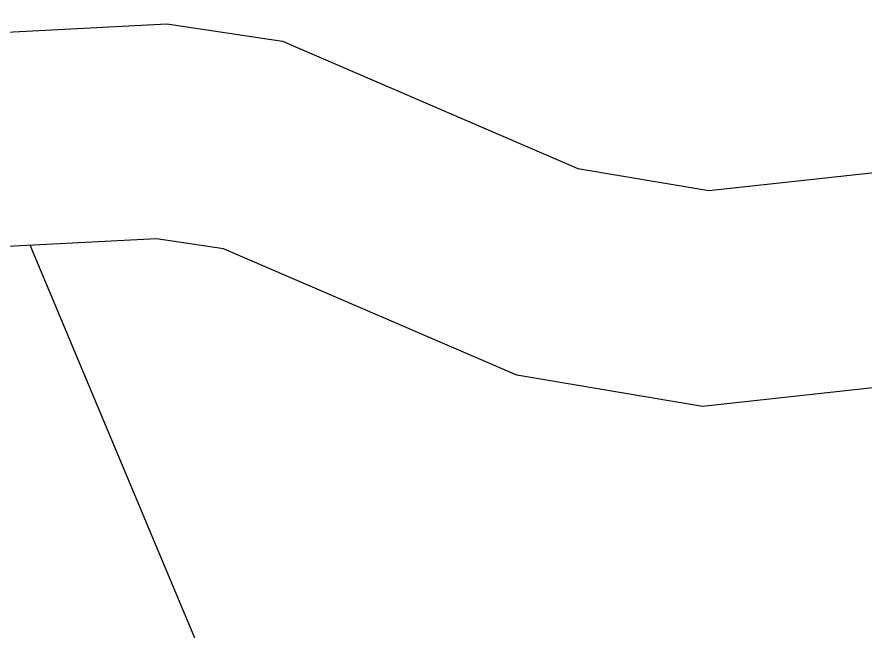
# Model space of a CAD drawing. Header units: inches. Extents: x 653559 to 669309, y 7245317 to 7256454.
# Drawn here: x 662324.15 to 662367.9, y 7253179 to 7253210.65 of the extents above; entities that cross this region are included whole.
import ezdxf

# ---------------------------------------------------------------- set-up
doc = ezdxf.new("R2010")
doc.units = ezdxf.units.IN
doc.header["$MEASUREMENT"] = 0
for name, color, linetype in [('Canales', 140, 'Continuous'), ('Cauce', 5, 'Continuous'), ('Perimetral', 190, 'Continuous')]:
    doc.layers.add(name, color=color, linetype=linetype)

msp = doc.modelspace()

# ---------------------------------------------------------------- linework, layer by layer
at = {"layer": 'Canales', "transparency": 33554613}
msp.add_lwpolyline([(662553.765, 7252643.842), (662364.059, 7253105.408), (662324.833, 7253198.886)], dxfattribs=at)
at = {"layer": 'Cauce', "color": 160, "transparency": 33554613}
for points in [[(662227.74, 7253148.37, 0), (662232.1, 7253154.6, 0), (662247.69, 7253165.42, 0), (662259.77, 7253168.97, 0), (662264.75, 7253171.81, 0), (662298.81, 7253200.31, 0), (662310.06, 7253207.09, 0), (662320.31, 7253209.7, 0), (662331.88, 7253210.3, 0), (662337.85, 7253209.4, 0), (662353.08, 7253202.85, 0), (662359.84, 7253201.71, 0), (662368.54, 7253202.66, 0), (662376.48, 7253204.67, 0), (662400.95, 7253206.93, 0), (662422.86, 7253211.24, 0)], [(662465.21, 7253211.29, 0), (662454.87, 7253207.76, 0), (662443.8, 7253205.98, 0), (662425.52, 7253200.52, 0), (662402.53, 7253195.99, 0), (662378.36, 7253193.76, 0), (662370.51, 7253191.77, 0), (662359.52, 7253190.58, 0), (662349.94, 7253192.19, 0), (662334.8, 7253198.7, 0), (662331.34, 7253199.22, 0), (662321.98, 7253198.74, 0), (662314.37, 7253196.8, 0), (662305.24, 7253191.3, 0), (662271.08, 7253162.72, 0), (662264.13, 7253158.75, 0), (662252.52, 7253155.34, 0), (662240.02, 7253146.66, 0), (662237.72, 7253143.38, 0), (662233.04, 7253129.11, 0), (662230.32, 7253122.7, 0)]]:
    msp.add_polyline3d(points, dxfattribs=at)
at = {"layer": 'Perimetral', "color": 200}
msp.add_polyline3d([(662465.21, 7253211.29, 0), (662454.87, 7253207.76, 0), (662443.8, 7253205.98, 0), (662425.52, 7253200.52, 0), (662402.53, 7253195.99, 0), (662378.36, 7253193.76, 0), (662370.51, 7253191.77, 0), (662359.52, 7253190.58, 0), (662349.94, 7253192.19, 0), (662334.8, 7253198.7, 0), (662331.34, 7253199.22, 0), (662321.98, 7253198.74, 0), (662314.37, 7253196.8, 0), (662305.24, 7253191.3, 0), (662271.08, 7253162.72, 0), (662264.13, 7253158.75, 0), (662252.52, 7253155.34, 0), (662240.02, 7253146.66, 0), (662237.72, 7253143.38, 0), (662233.04, 7253129.11, 0), (662230.32, 7253122.7, 0)], dxfattribs=at)

doc.saveas('drawing.dxf')
